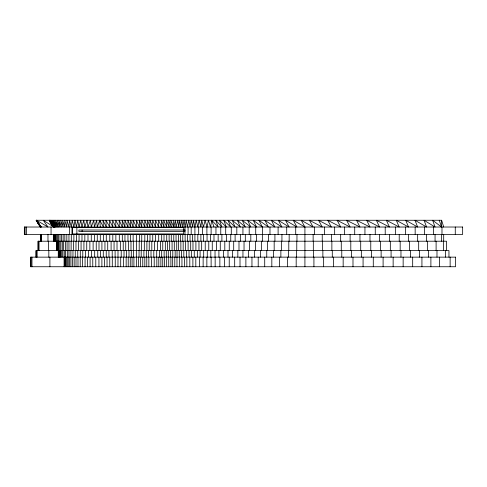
<?xml version="1.0" encoding="UTF-8"?>
<svg xmlns="http://www.w3.org/2000/svg" width="487" height="487" viewBox="0 0 487 487"><rect width="100%" height="100%" fill="white"/><g stroke="black" fill="none" stroke-linecap="round" stroke-linejoin="round"><path stroke-width="0.73" d="M304.923 266.742L304.917 227.021L301.179 220.258L313.135 227.021L309.391 220.258L322.242 227.021L318.522 220.258L331.373 227.021L327.702 220.258L340.675 227.021L337.077 220.258L350.11 227.021L346.586 220.258L359.96 227.021L356.539 220.258L369.98 227.021L366.662 220.258L379.562 227.021L376.36 220.258L389.442 227.021L386.355 220.258L399.224 227.021L396.266 220.258L408.538 227.021L405.708 220.258L417.657 227.021L414.967 220.258L426.6 227.021L424.037 220.258L435.061 227.021L432.633 220.258L441.569 227.021L441.63 220.258L36.081 220.258L40.445 227.021L36.482 220.258L41.103 227.021L36.555 220.258L47.976 227.021L43.252 220.258L53.893 227.021L49.37 220.258L53.972 227.021L49.37 220.818M304.935 227.021L293.223 220.258L296.96 227.021L285.455 220.258L289.162 227.021L278.278 220.258L281.93 227.021L271.332 220.258L274.918 227.021L264.891 220.258L268.392 227.021L258.932 220.258L262.347 227.021L253.24 220.258L256.558 227.021L247.597 220.258L250.805 227.021L242.209 220.258L245.308 227.021L237.37 220.258L240.359 227.021L232.25 220.258L235.111 227.021L228.007 220.258L230.765 227.021L223.728 220.258L226.358 227.021L219.393 220.258L221.895 227.021L215.771 220.258L218.152 227.021L211.735 220.258L210.561 227.021L208.436 220.258L207.06 227.021L205.07 220.258L203.523 227.021L201.667 220.258L200.894 227.021L199.153 220.258L197.825 227.021L196.224 220.258L194.916 227.021L193.442 220.258L192.645 227.021L191.275 220.258L190.04 227.021L188.792 220.258L187.398 227.021L186.265 220.258L185.115 227.021L184.086 220.258L182.783 227.021L181.864 220.258L180.519 227.021L179.691 220.258L178.565 227.021L177.822 220.258L176.05 227.021L175.399 220.258L173.78 227.021L170.797 220.258L171.284 227.021L168.697 220.258L169.123 227.021L166.365 220.258L166.731 227.021L163.705 220.258L164.009 227.021L161.428 220.258L161.69 227.021L158.506 220.258L158.707 227.021L155.475 220.258L155.627 227.021L152.626 220.258L152.741 227.021L149.935 220.258L150.008 227.021L147.5 220.258L147.549 227.021L144.791 220.258L144.816 227.021L141.735 220.258L141.741 227.021L139.392 220.258L139.385 227.021L136.372 220.258L136.366 227.021L133.146 220.258L133.14 227.021L130.638 220.258L130.638 227.021L127.953 220.258L127.965 227.021L124.903 220.258L124.946 227.021L122.237 220.258L122.316 227.021L119.187 220.258L119.303 227.021L115.681 220.258L115.857 227.021L112.582 220.258L112.814 227.021L109.49 220.258L109.782 227.021L105.916 220.258L106.282 227.021L102.994 220.258L103.439 227.021L99.768 220.258L97.272 227.021L96.645 220.258L94.46 227.021L93.741 220.258L91.276 227.021L90.436 220.258L87.989 227.021L87.021 220.258L84.835 227.021L83.734 220.258L81.974 227.021L80.751 220.258L79.058 227.021L77.701 220.258L76.465 227.021L74.974 220.258L73.884 227.021L72.246 220.258L71.297 227.021L69.507 220.258L68.953 227.021L67.011 220.258L66.829 227.021L64.734 220.258L64.838 227.021L62.592 220.258L63.127 227.021L60.741 220.258L61.374 227.021L58.824 220.258L60.004 227.021L57.314 220.258L58.556 227.021L55.713 220.258L57.478 227.021L54.495 220.258L56.389 227.021L53.278 220.258L55.609 227.021L52.371 220.258L55.086 227.021L51.75 220.258L54.41 227.021L50.94 220.258L54.063 227.021L50.471 220.258L53.826 227.021L50.149 220.258L53.156 226.345M36.555 220.258L41.2 227.021M53.893 227.021L49.315 220.258L52.608 225.791L51.409 223.947M49.351 220.873L50.149 222.102M49.485 220.873L50.642 222.717M36.215 220.258L40.445 227.021L36.434 220.258L37.195 221.488M37.956 222.717L40.622 227.021L39.246 224.562M49.583 220.873L52.584 225.791M36.324 220.258L40.445 227.021M38.503 223.332L40.622 227.021M49.686 220.258L53.144 226.406L49.571 220.258L52.651 225.791M439.237 220.258L441.569 227.021M211.735 220.258L213.976 227.021M441.63 220.258L443.694 227.021M173.208 220.258L173.78 227.021M99.768 220.258L100.292 227.021M455.266 227.021L455.266 234.442M450.134 257.142L450.134 266.742M448.953 257.142L448.953 250.592L35.977 250.592L35.977 257.142M446.536 250.592L446.536 241.211L38.029 241.211L38.029 250.592M445.374 250.592L445.374 257.142M443.694 234.442L443.694 241.211M443.627 241.211L443.627 250.592M441.983 227.021L441.983 234.442M441.569 234.442L441.569 241.211M439.39 257.142L439.39 266.742M436.985 250.592L436.985 257.142M436.102 241.211L436.102 250.592M435.061 234.442L435.061 241.211M433.473 227.021L433.473 234.442M430.892 257.142L430.892 266.742M428.505 250.592L428.505 257.142M427.629 241.211L427.629 250.592M426.6 234.442L426.6 241.211M424.487 227.021L424.487 234.442M421.931 257.142L421.931 266.742M419.557 250.592L419.557 257.142M418.686 241.211L418.686 250.592M417.657 234.442L417.657 241.211M415.161 227.021L415.161 234.442M412.678 257.142L412.678 266.742M410.377 250.592L410.377 257.142M409.537 241.211L409.537 250.592M408.538 234.442L408.538 241.211M405.494 227.021L405.494 234.442M403.145 257.142L403.145 266.742M400.965 250.592L400.965 257.142M400.168 241.211L400.168 250.592M399.224 234.442L399.224 241.211M395.353 227.021L395.353 234.442M393.137 257.142L393.137 266.742M391.079 250.592L391.079 257.142M390.331 241.211L390.331 250.592M389.442 234.442L389.442 241.211M385.217 227.021L385.217 234.442M383.099 257.142L383.099 266.742M381.132 250.592L381.132 257.142M380.414 241.211L380.414 250.592M379.562 234.442L379.562 241.211M375.264 227.021L375.264 234.442M373.279 257.142L373.279 266.742M371.447 250.592L371.447 257.142M370.771 241.211L370.771 250.592M369.98 234.442L369.98 241.211M364.94 227.021L364.94 234.442M363.071 257.142L363.071 266.742M361.342 250.592L361.342 257.142M360.709 241.211L360.709 250.592M359.96 234.442L359.96 241.211M354.713 227.021L354.713 234.442M352.99 257.142L352.99 266.742M351.389 250.592L351.389 257.142M350.798 241.211L350.798 250.592M350.11 234.442L350.11 241.211M344.644 227.021L344.644 234.442M343.158 257.142L343.158 266.742M341.777 250.592L341.777 257.142M341.271 241.211L341.271 250.592M340.675 234.442L340.675 241.211M334.66 227.021L334.66 234.442M333.431 257.142L333.431 266.742M332.286 250.592L332.286 257.142M331.866 241.211L331.866 250.592M331.373 234.442L331.373 241.211M324.494 227.021L324.494 234.442M323.648 257.142L323.648 266.742M322.869 250.592L322.869 257.142M322.583 241.211L322.583 250.592M322.242 234.442L322.242 241.211M314.389 227.021L314.389 234.442M313.92 257.142L313.92 266.742M313.482 250.592L313.482 257.142M313.324 241.211L313.324 250.592M313.135 234.442L313.135 241.211M296.96 234.442L296.96 241.211M296.772 241.211L296.772 250.592M296.613 250.592L296.613 257.142M296.181 257.142L296.181 266.742M295.719 227.021L295.719 234.442M289.162 234.442L289.162 241.211M288.791 241.211L288.791 250.592M288.481 250.592L288.481 257.142M287.634 257.142L287.634 266.742M286.721 227.021L286.721 234.442M281.93 234.442L281.93 241.211M281.358 241.211L281.358 250.592M280.871 250.592L280.871 257.142M279.538 257.142L279.538 266.742M278.107 227.021L278.107 234.442M274.918 234.442L274.918 241.211M274.175 241.211L274.175 250.592M273.548 250.592L273.548 257.142M271.831 257.142L271.831 266.742M269.981 227.021L269.981 234.442M268.392 234.442L268.392 241.211M267.509 241.211L267.509 250.592M266.76 250.592L266.76 257.142M264.715 257.142L264.715 266.742M262.505 227.021L262.505 234.442M262.347 234.442L262.347 241.211M261.355 241.211L261.355 250.592M260.508 250.592L260.508 257.142M258.207 257.142L258.207 266.742M256.558 234.442L256.558 241.211M255.724 227.021L255.724 234.442M255.456 241.211L255.456 250.592M254.512 250.592L254.512 257.142M251.956 257.142L251.956 266.742M250.805 234.442L250.805 241.211M249.624 241.211L249.624 250.592M249.192 227.021L249.192 234.442M248.62 250.592L248.62 257.142M245.886 257.142L245.886 266.742M245.308 234.442L245.308 241.211M244.036 241.211L244.036 250.592M242.934 227.021L242.934 234.442M242.952 250.592L242.952 257.142M240.359 234.442L240.359 241.211M240.006 257.142L240.006 266.742M238.995 241.211L238.995 250.592M237.839 250.592L237.839 257.142M236.822 227.021L236.822 234.442M235.111 234.442L235.111 241.211M234.685 257.142L234.685 266.742M233.699 241.211L233.699 250.592M232.5 250.592L232.5 257.142M231.282 227.021L231.282 234.442M230.765 234.442L230.765 241.211M229.261 241.211L229.261 250.592M229.231 257.142L229.231 266.742M227.989 250.592L227.989 257.142M226.358 234.442L226.358 241.211M225.7 227.021L225.7 234.442M224.799 241.211L224.799 250.592M224.519 257.142L224.519 266.742M223.472 250.592L223.472 257.142M221.895 234.442L221.895 241.211M220.769 227.021L220.769 234.442M220.276 241.211L220.276 250.592M219.862 257.142L219.862 266.742M218.907 250.592L218.907 257.142M218.152 234.442L218.152 241.211M216.459 241.211L216.459 250.592M215.96 227.021L215.96 234.442M215.157 257.142L215.157 266.742M215.029 250.592L215.029 257.142M213.976 234.442L213.976 241.211M212.265 241.211L212.265 250.592M211.115 227.021L211.115 234.442M211.121 257.142L211.121 266.742M210.816 250.592L210.816 257.142M210.561 234.442L210.561 241.211M208.777 241.211L208.777 250.592M207.267 250.592L207.267 257.142M207.06 234.442L207.06 241.211M206.896 227.021L206.896 234.442M206.859 257.142L206.859 266.742M205.234 241.211L205.234 250.592M203.688 250.592L203.688 257.142M203.523 234.442L203.523 241.211M203.14 257.142L203.14 266.742M202.592 227.021L202.592 234.442M201.667 241.211L201.667 250.592M200.894 234.442L200.894 241.211M200.096 250.592L200.096 257.142M199.463 257.142L199.463 266.742M198.97 241.211L198.97 250.592M198.684 227.021L198.684 234.442M197.825 234.442L197.825 241.211M197.338 250.592L197.338 257.142M195.902 241.211L195.902 250.592M195.811 257.142L195.811 266.742M194.91 227.021L194.916 241.211M194.264 250.592L194.264 257.142M192.98 241.211L192.98 250.592M192.889 257.142L192.889 266.742M192.645 234.442L192.645 241.211M191.336 250.592L191.336 257.142M191.184 227.021L191.184 234.442M190.691 241.211L190.691 250.592M190.04 234.442L190.04 241.211M189.802 257.142L189.802 266.742M189.029 250.592L189.029 257.142M188.092 227.021L188.092 234.442M188.098 241.211L188.098 250.592M187.398 234.442L187.398 241.211M186.856 257.142L186.856 266.742M186.448 250.592L186.448 257.142M185.468 241.211L185.468 250.592M185.115 234.442L185.115 241.211M184.987 227.021L184.987 234.442M184.506 257.142L184.506 266.742M183.824 250.592L183.824 257.142M183.161 241.211L183.161 250.592M182.783 234.442L182.783 241.211M181.949 257.142L181.949 266.742M181.499 250.592L181.499 257.142M180.866 241.211L180.866 250.592M180.519 234.442L180.519 241.211M179.35 257.142L179.35 266.742M179.234 250.592L179.234 257.142M178.638 241.211L178.638 250.592M178.565 234.442L178.565 241.211M177.037 250.592L177.037 257.142M176.97 257.142L176.97 266.742M176.72 241.211L176.72 250.592M176.05 234.442L176.05 241.211M175.156 250.592L175.156 257.142M174.796 257.142L174.796 266.742M174.291 241.211L174.291 250.592M173.78 234.442L173.78 241.211M172.794 250.592L172.794 257.142M172.672 257.142L172.672 266.742M172.069 241.211L172.069 250.592M171.284 234.442L171.284 241.211M170.894 257.142L170.894 266.742M170.62 250.592L170.62 257.142M169.665 241.211L169.665 250.592M169.123 234.442L169.123 241.211M168.721 257.142L168.721 266.742M168.289 250.592L168.289 257.142M167.589 241.211L167.589 250.592M166.731 234.442L166.731 241.211M166.664 257.142L166.664 266.742M166.286 250.592L166.286 257.142M165.324 241.211L165.324 250.592M164.533 257.142L164.533 266.742M164.131 250.592L164.131 257.142M164.009 234.442L164.009 241.211M162.755 241.211L162.755 250.592M162.737 257.142L162.737 266.742M161.69 234.442L161.69 241.211M161.69 250.592L161.69 257.142M160.874 257.142L160.874 266.742M160.521 241.211L160.521 250.592M159.529 250.592L159.529 257.142M158.792 257.142L158.792 266.742M158.707 234.442L158.707 241.211M157.63 241.211L157.63 250.592M156.826 257.142L156.826 266.742M156.711 250.592L156.711 257.142M155.627 234.442L155.627 241.211M154.641 241.211L154.641 250.592M154.209 257.142L154.209 266.742M153.807 250.592L153.807 257.142M152.741 234.442L152.741 241.211M151.804 241.211L151.804 250.592M151.518 257.142L151.518 266.742M151.013 250.592L151.013 257.142M150.008 234.442L150.008 241.211M149.229 241.211L149.229 250.592M148.852 257.142L148.852 266.742M148.565 250.592L148.565 257.142M147.549 234.442L147.549 241.211M146.891 241.211L146.891 250.592M146.764 257.142L146.764 266.742M146.331 250.592L146.331 257.142M144.816 234.442L144.816 241.211M144.816 257.142L144.816 266.742M144.322 241.211L144.322 250.592M143.902 250.592L143.902 257.142M142.764 257.142L142.764 266.742M141.741 234.442L141.741 241.211M141.443 241.211L141.443 250.592M141.193 250.592L141.193 257.142M140.512 257.142L140.512 266.742M139.385 234.442L139.385 241.211M139.197 241.211L139.197 250.592M139.038 250.592L139.038 257.142M138.606 257.142L138.606 266.742M136.366 234.442L136.348 266.742M133.913 257.142L133.913 266.742M133.487 250.592L133.487 257.142M133.328 241.211L133.328 250.592M133.14 234.442L133.14 241.211M132.08 257.142L132.08 266.742M131.277 250.592L131.277 257.142M130.985 241.211L130.985 250.592M130.638 234.442L130.638 241.211M130.273 257.142L130.273 266.742M128.988 250.592L128.988 257.142M128.519 241.211L128.519 250.592M128.227 257.142L128.227 266.742M127.965 234.442L127.965 241.211M126.407 250.592L126.407 257.142M126.163 257.142L126.163 266.742M125.737 241.211L125.737 250.592M124.946 234.442L124.946 241.211M124.021 250.592L124.021 257.142M123.601 257.142L123.601 266.742M123.235 241.211L123.235 250.592M122.316 234.442L122.316 241.211M121.214 250.592L121.214 257.142M120.697 257.142L120.697 266.742M120.338 241.211L120.338 250.592M119.303 234.442L119.303 241.211M118.006 250.592L117.964 266.742M117.02 241.211L117.02 250.592M115.857 234.442L115.857 241.211M115.255 257.142L115.255 266.742M115.102 250.592L115.102 257.142M114.055 241.211L114.055 250.592M112.814 234.442L112.814 241.211M112.284 257.142L112.284 266.742M112.211 250.592L112.211 257.142M111.097 241.211L111.097 250.592M109.782 234.442L109.782 241.211M109.752 257.142L109.752 266.742M108.948 250.592L108.948 257.142M107.724 241.211L107.724 250.592M107.03 257.142L107.03 266.742M106.282 234.442L106.282 241.211M106.245 250.592L106.245 257.142M104.955 241.211L104.955 250.592M104.48 257.142L104.48 266.742M103.439 234.442L103.439 241.211M103.287 250.592L103.287 257.142M101.911 241.211L101.911 250.592M101.893 257.142L101.893 266.742M100.474 250.592L100.474 257.142M100.292 234.442L100.292 241.211M99.001 241.211L99.001 250.592M98.94 257.142L98.94 266.742M97.759 250.592L97.759 257.142M97.272 234.442L97.272 241.211M96.243 241.211L96.243 250.592M95.781 257.142L95.781 266.742M94.679 250.592L94.679 257.142M94.46 234.442L94.46 241.211M93.12 241.211L93.12 250.592M92.773 257.142L92.773 266.742M91.453 250.592L91.453 257.142M91.276 234.442L91.276 241.211M90.095 257.142L90.095 266.742M89.864 241.211L89.864 250.592M88.36 250.592L88.36 257.142M87.989 234.442L87.989 241.211M87.435 257.142L87.435 266.742M86.741 241.211L86.741 250.592M85.578 250.592L85.578 257.142M85.067 257.142L85.067 266.742M84.835 234.442L84.835 241.211M83.922 241.211L83.922 250.592M82.784 250.592L82.784 257.142M82.626 257.142L82.626 266.742M82.102 230.022L82.102 231.441M81.974 234.442L81.974 241.211M81.073 241.211L81.073 250.592M80.282 250.592L80.282 257.142M80.209 257.142L80.209 266.742M79.058 234.442L79.058 241.211M78.529 241.211L78.529 250.592M77.987 257.142L77.987 266.742M77.768 250.592L77.768 257.142M76.873 227.532L76.873 233.93M76.465 234.442L76.465 241.211M75.984 241.211L75.984 250.592M76.002 257.142L76.002 266.742M75.254 250.592L75.254 257.142M74.158 257.142L74.158 266.742M73.884 234.442L73.884 241.211M73.44 241.211L73.44 250.592M72.965 250.592L72.965 257.142M72.551 257.142L72.551 266.742M71.966 227.021L71.966 234.442M71.297 234.442L71.297 241.211M71.126 241.211L71.126 250.592M70.901 250.592L70.907 266.742M69.586 257.142L69.586 266.742M69.434 227.021L69.434 234.442M68.953 234.442L68.977 257.142M68.223 257.142L68.223 266.742M67.316 250.592L67.316 257.142M67.194 257.142L67.194 266.742M67.078 241.211L67.078 250.592M66.829 234.442L66.829 241.211M66.177 257.142L66.177 266.742M65.611 250.592L65.611 257.142M65.495 257.142L65.495 266.742M65.392 241.211L65.392 250.592M65.002 257.142L65.002 266.742M64.838 234.442L64.838 241.211M64.394 257.142L64.461 266.742M64.26 250.592L64.26 257.142M64.083 257.142L64.083 266.742M63.663 241.211L63.663 250.592M63.127 234.442L63.127 241.211M62.847 250.592L62.847 257.142M62.306 241.211L62.306 250.592M61.794 250.592L61.794 257.142M61.374 234.442L61.374 241.211M60.875 241.211L60.875 250.592M60.735 250.592L60.735 257.142M60.004 234.442L60.004 241.211M59.998 250.592L59.998 257.142M59.81 241.211L59.81 250.592M59.493 250.592L59.493 257.142M58.842 250.592L58.842 257.142M58.738 241.211L58.738 250.592M58.617 250.592L58.617 257.142M58.556 234.442L58.556 241.211M58.513 250.592L58.513 257.142M58.416 250.592L58.416 257.142M58.276 250.592L58.276 257.142M57.983 241.211L57.983 250.592M57.478 234.442L57.466 250.592M56.809 241.211L56.809 250.592M56.389 234.442L56.449 250.592M55.609 234.442L55.609 241.211M55.086 234.442L55.086 241.211M54.41 234.442L54.41 241.211M54.063 234.442L54.063 241.211M53.972 234.442L53.972 241.211M53.893 234.442L53.893 241.211M53.826 234.442L53.826 241.211M51.05 227.021L51.05 234.442M49.899 257.142L49.899 266.742M48.828 250.592L48.828 257.142M48.438 241.211L48.438 250.592M47.976 234.442L47.976 241.211M41.2 234.442L41.2 241.211M41.103 234.442L41.103 241.211M40.622 234.442L40.622 241.211M40.445 234.442L40.445 241.211M38.984 241.211L38.984 250.592M38.698 241.211L38.698 250.592M38.205 241.211L38.205 250.592M37.103 250.592L37.103 257.142M36.659 250.592L36.659 257.142M36.154 250.592L36.154 257.142M31.972 257.142L31.972 266.742M31.095 257.142L31.095 266.742M26.438 227.021L26.438 234.442M25.087 227.021L25.087 234.442M24.52 227.021L24.52 234.442M462.65 227.021L24.35 227.021L24.35 234.442L462.65 234.442L462.65 227.021M183.702 227.532L72.38 227.532L72.38 233.93L183.702 233.93L183.702 227.532M184.896 230.022L78.888 230.022L78.888 231.441L184.896 231.441L184.896 230.022M455.54 257.142L30.389 257.142L30.389 266.742L455.54 266.742L455.54 257.142"/></g></svg>
